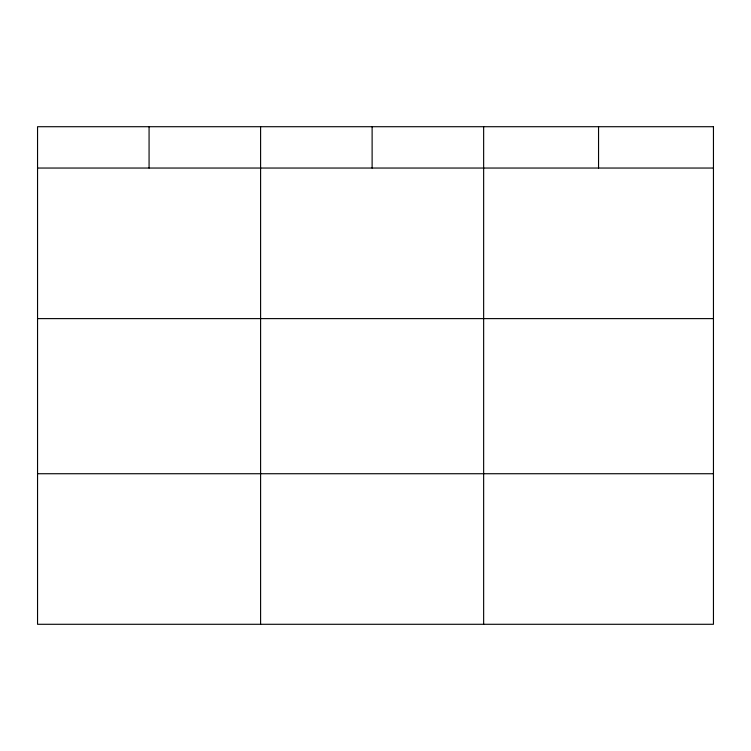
<?xml version="1.0" encoding="UTF-8"?>
<svg xmlns="http://www.w3.org/2000/svg" width="751" height="751" viewBox="0 0 751 751"><rect width="100%" height="100%" fill="white"/><g stroke="black" fill="none" stroke-linecap="round" stroke-linejoin="round"><path stroke-width="1.13" d="M37.55 168.046L713.45 168.046M37.55 318.612L713.45 318.612M37.55 473.731L713.45 473.731M598.547 126.712L598.547 168.046M483.644 126.712L483.644 624.288M372.12 126.712L372.12 168.046M260.597 126.712L260.597 624.288M149.073 126.712L149.073 168.046M713.45 126.712L37.55 126.712L37.55 624.288L713.45 624.288L713.45 126.712"/></g></svg>
